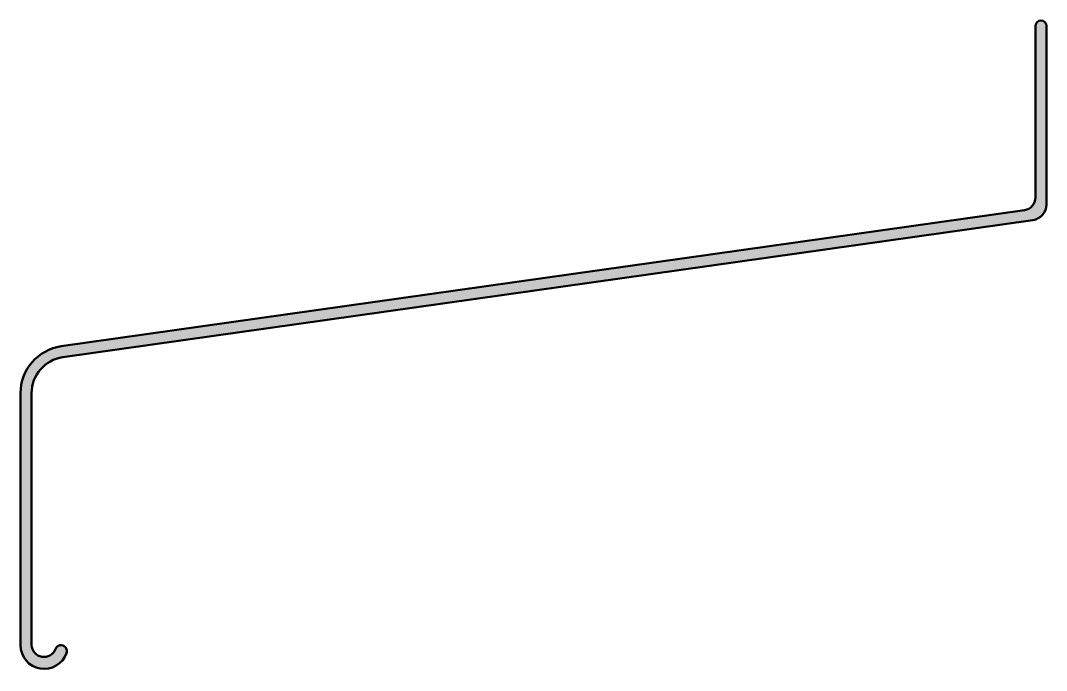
# Model space of a CAD drawing. Extents: x -130 to 0, y -82 to 0.
import ezdxf

# ---------------------------------------------------------------- set-up
doc = ezdxf.new("R2010")
doc.units = 0
doc.layers.add('0S-Alu contour', color=7, linetype='Continuous', lineweight=50)
doc.layers.add('0S-Alu hatch', color=252, linetype='Continuous', lineweight=25)

# ---------------------------------------------------------------- blocks, each defined once
blk = doc.blocks.new('180100__950E3C98_5577_46CC_871C_6D4E0C61A350_')
at = {"layer": '0S-Alu hatch'}
h = blk.add_hatch(color=256, dxfattribs=at)
edge = h.paths.add_edge_path()
edge.add_arc((-123.9402458512126, -47.21016249650715), 5.999999999999964, 98.04704071833098, 180)
edge.add_line((-129.9402458512126, -47.21016249650715), (-129.9402458512126, -79.13887533613894))
edge.add_arc((-126.9402453778587, -79.13887562069083), 3.000000473353935, 179.9999945331812, 340.5287609777904)
edge.add_arc((-124.8189250541972, -79.8888763795416), 0.7500002391637532, 340.5287609777899, 520.5287967811289)
edge.add_ellipse((-126.9803331449744, -79.07054046408794), major_axis=(-1.561408751316898, 0), ratio=1, start_angle=2.508339676792218, end_angle=158.6546053602719, ccw=False)
edge.add_line((-128.5402458512125, -79.13887521078128), (-128.5402458512126, -47.21483483717038))
edge.add_ellipse((-123.9402458512126, -47.21483483717038), major_axis=(-4.600000000000008, 0), ratio=1, start_angle=278.0491792497499, end_angle=360, ccw=False)
edge.add_line((-124.5843518173442, -42.66015290487326), (-1.711869480792316, -25.28398918525806))
edge.add_arc((-1.990245851212669, -23.30345728791541), 2.000000000000018, 278.0008727584185, 360)
edge.add_line((0.0097541487873491, -23.30345728791541), (0.0097541487873512, -0.6995537136939057))
edge.add_arc((-0.6902458512126488, -0.6995537136939048), 0.6999999999999998, 0, 180)
edge.add_line((-1.390245851212648, -0.6995537136939047), (-1.390245851212648, -22.43489584015425))
edge.add_ellipse((-2.990245851212641, -22.43489584015424), major_axis=(-1.599999999999992, 0), ratio=1, start_angle=98.0474000487971, end_angle=180, ccw=False)
edge.add_line((-2.76625818871818, -24.01913999023032), (-124.7801623271, -41.26924166606911))
at = {"layer": '0S-Alu contour', "color": 7}
for points in [[(-1.390245851212648, -0.6995537136939047), (-1.390245851212648, -22.43489584015425)], [(0.0097541487873491, -23.30345728791541), (0.0097541487873512, -0.6995537136939057)], [(-2.76625818871818, -24.01913999023032), (-124.7801623271, -41.26924166606911)], [(-124.5843518173442, -42.66015290487326), (-1.711869480792316, -25.28398918525806)], [(-129.9402458512126, -47.21016249650715), (-129.9402458512126, -79.13887533613894)], [(-128.5402458512125, -79.13887521078128), (-128.5402458512126, -47.21483483717038)]]:
    blk.add_lwpolyline(points, dxfattribs=at)
for centre, radius, start, end in [((-0.6902458512126488, -0.6995537136939048), 0.6999999999999998, 0, 180), ((-1.990245851212669, -23.30345728791541), 2.000000000000018, 278.0008727584185, 0), ((-123.9402458512126, -47.21016249650715), 5.999999999999964, 98.04704071833098, 180), ((-126.9402453778587, -79.13887562069083), 3.000000473353935, 179.9999945331812, 340.5287609777904), ((-124.8189250541972, -79.8888763795416), 0.7500002391637532, 340.5287609777899, 160.5287967811289)]:
    blk.add_arc(centre, radius, start, end, dxfattribs=at)
at = {"layer": '0S-Alu contour', "color": 7, "extrusion": (0, 0, -1)}
for centre, radius, start, end in [((2.990245851212641, -22.43489584015424), 1.599999999999992, 180, 261.9525999512029), ((123.9402458512126, -47.21483483717038), 4.600000000000008, 0, 81.95082075025012), ((126.9803331449744, -79.07054046408794), 1.561408751316898, 201.3453946397282, 357.4916603232078)]:
    blk.add_arc(centre, radius, start, end, dxfattribs=at)
blk = doc.blocks.new('180100__197404FF_5733_4F6A_AD2A_E1109D9172C4_')
at = {"layer": '0S-Alu contour', "color": 7}
blk.add_blockref('180100__950E3C98_5577_46CC_871C_6D4E0C61A350_', (0, 0), dxfattribs=at)

msp = doc.modelspace()

# ---------------------------------------------------------------- block references
at = {"layer": '0S-Alu contour', "color": 7}
msp.add_blockref('180100__197404FF_5733_4F6A_AD2A_E1109D9172C4_', (0, 0), dxfattribs=at)

doc.saveas('drawing.dxf')
